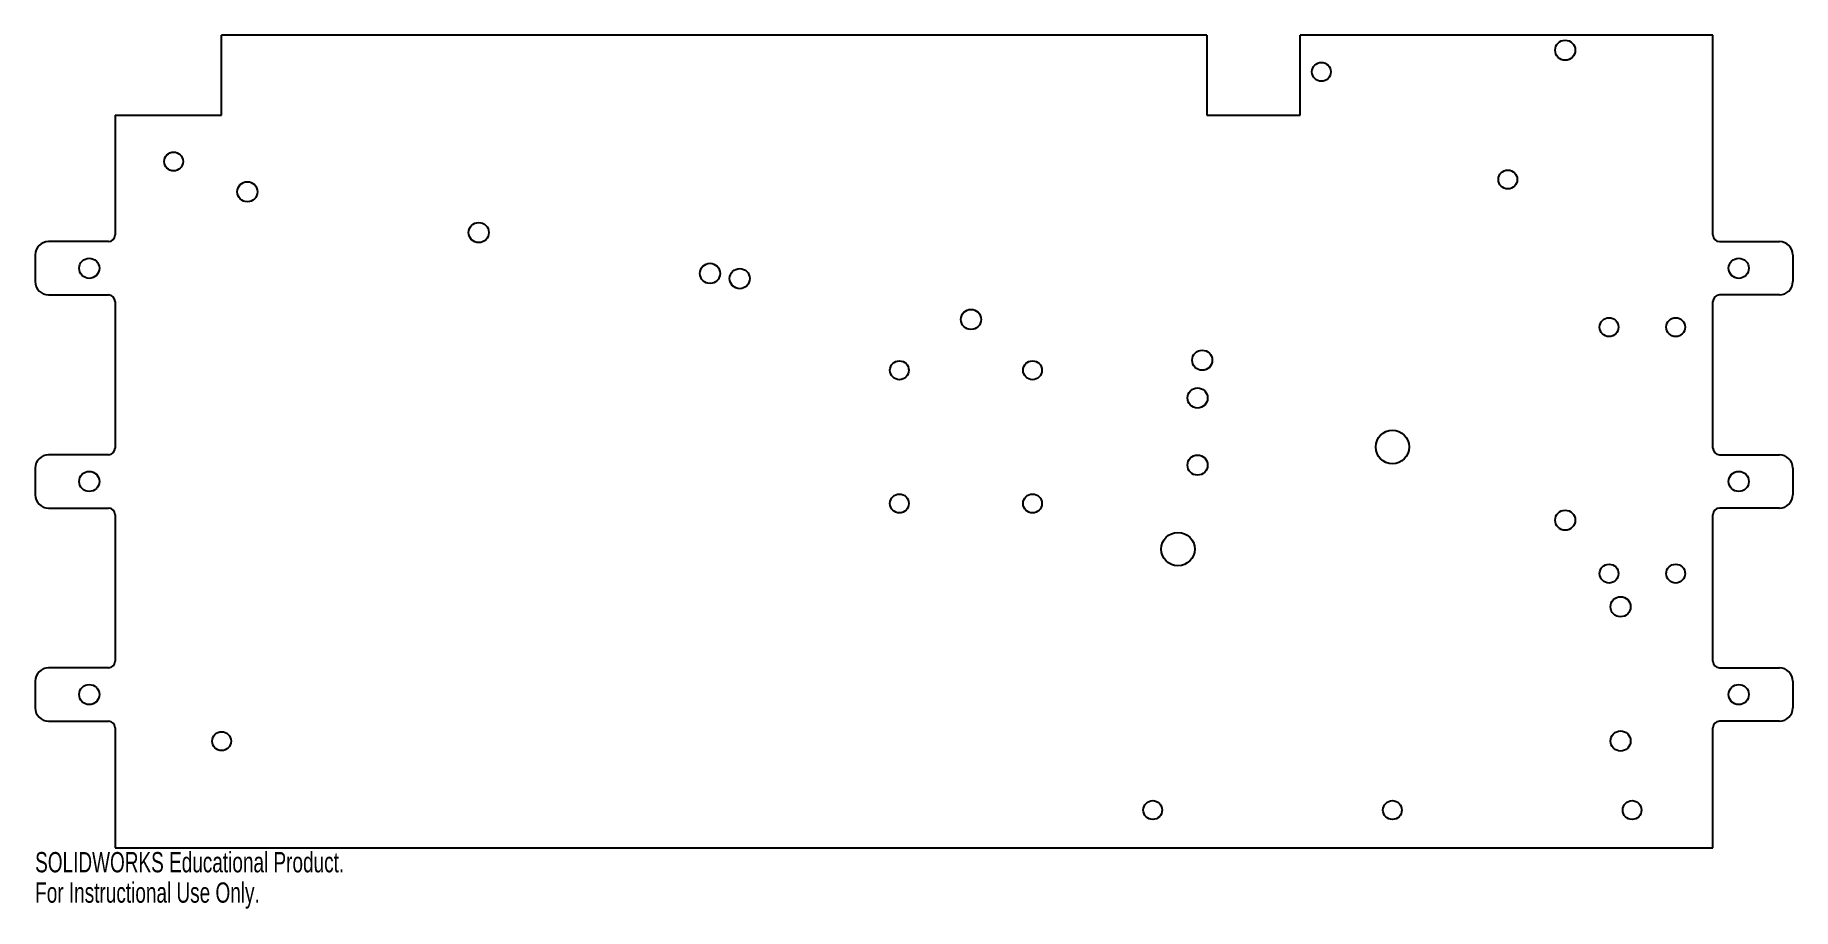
# Model space of a CAD drawing. Header units: inches. Extents: x -8.3 to 8.2, y -4.4 to 3.8.
import ezdxf

# ---------------------------------------------------------------- set-up
doc = ezdxf.new("R2010")
doc.units = ezdxf.units.IN
doc.header["$MEASUREMENT"] = 0
doc.styles.add('SLDTEXTSTYLE0', font='TXT', dxfattribs={"width": 0.7})

msp = doc.modelspace()

# ---------------------------------------------------------------- linework, layer by layer
at = {"color": 7, "linetype": 'Continuous', "lineweight": 25}
for p, q in [((2.75, 3.812), (-6.5, 3.812)), ((-6.5, 3.062), (-6.5, 3.812)), ((2.75, 3.812), (2.75, 3.062)), ((7.5, 3.812), (3.625, 3.812)), ((3.625, 3.062), (3.625, 3.812)), ((7.5, 1.938), (7.5, 3.812)), ((-7.5, 3.062), (-7.5, 1.938)), ((-7.5, 3.062), (-6.5, 3.062)), ((2.75, 3.062), (3.625, 3.062)), ((-7.562, 1.875), (-8.125, 1.875)), ((7.562, 1.875), (8.125, 1.875)), ((-8.25, 1.75), (-8.25, 1.5)), ((8.25, 1.75), (8.25, 1.5)), ((-8.125, 1.375), (-7.562, 1.375)), ((8.125, 1.375), (7.562, 1.375)), ((-7.5, 1.312), (-7.5, -0.062)), ((7.5, -0.062), (7.5, 1.312)), ((-7.562, -0.125), (-8.125, -0.125)), ((7.562, -0.125), (8.125, -0.125)), ((-8.25, -0.25), (-8.25, -0.5)), ((8.25, -0.25), (8.25, -0.5)), ((-8.125, -0.625), (-7.562, -0.625)), ((8.125, -0.625), (7.562, -0.625)), ((-7.5, -0.688), (-7.5, -2.062)), ((7.5, -2.062), (7.5, -0.688)), ((-7.562, -2.125), (-8.125, -2.125)), ((7.562, -2.125), (8.125, -2.125)), ((-8.25, -2.25), (-8.25, -2.5)), ((8.25, -2.25), (8.25, -2.5)), ((-8.125, -2.625), (-7.562, -2.625)), ((8.125, -2.625), (7.562, -2.625)), ((-7.5, -2.688), (-7.5, -3.812)), ((7.5, -3.812), (7.5, -2.688)), ((-7.5, -3.812), (7.5, -3.812))]:
    msp.add_line(p, q, dxfattribs=at)
for centre, radius in [((6.113, 3.671), 0.0945), ((6.113, 3.671), 0.0945), ((3.824, 3.468), 0.0885), ((3.824, 3.468), 0.0885), ((-6.95, 2.627), 0.0885), ((-6.95, 2.627), 0.0885), ((5.574, 2.458), 0.0885), ((5.574, 2.458), 0.0885), ((-6.258, 2.343), 0.0945), ((-6.258, 2.343), 0.0945), ((-4.086, 1.96), 0.0945), ((-4.086, 1.96), 0.0945), ((-7.742, 1.625), 0.0945), ((-7.742, 1.625), 0.0945), ((-1.915, 1.577), 0.0945), ((-1.915, 1.577), 0.0945), ((7.742, 1.625), 0.0945), ((7.742, 1.625), 0.0945), ((-1.636, 1.528), 0.0945), ((-1.636, 1.528), 0.0945), ((0.535, 1.145), 0.0945), ((0.535, 1.145), 0.0945), ((6.525, 1.073), 0.0885), ((6.525, 1.073), 0.0885), ((7.15, 1.073), 0.0885), ((7.15, 1.073), 0.0885), ((2.706, 0.762), 0.0945), ((2.706, 0.762), 0.0945), ((-0.137, 0.668), 0.0885), ((-0.137, 0.668), 0.0885), ((1.113, 0.668), 0.0885), ((1.113, 0.668), 0.0885), ((2.662, 0.408), 0.0945), ((2.662, 0.408), 0.0945), ((4.491, -0.052), 0.157), ((4.491, -0.052), 0.157), ((2.662, -0.222), 0.0945), ((2.662, -0.222), 0.0945), ((-7.742, -0.375), 0.0945), ((-7.742, -0.375), 0.0945), ((7.742, -0.375), 0.0945), ((7.742, -0.375), 0.0945), ((-0.137, -0.582), 0.0885), ((-0.137, -0.582), 0.0885), ((1.113, -0.582), 0.0885), ((1.113, -0.582), 0.0885), ((6.113, -0.739), 0.0945), ((6.113, -0.739), 0.0945), ((2.478, -1.01), 0.157), ((2.478, -1.01), 0.157), ((6.525, -1.24), 0.0885), ((6.525, -1.24), 0.0885), ((7.15, -1.24), 0.0885), ((7.15, -1.24), 0.0885), ((6.633, -1.551), 0.0945), ((6.633, -1.551), 0.0945), ((-7.742, -2.375), 0.0945), ((-7.742, -2.375), 0.0945), ((7.742, -2.375), 0.0945), ((7.742, -2.375), 0.0945), ((-6.5, -2.812), 0.0885), ((-6.5, -2.812), 0.0885), ((6.633, -2.811), 0.0945), ((6.633, -2.811), 0.0945), ((2.241, -3.459), 0.0885), ((2.241, -3.459), 0.0885), ((4.491, -3.459), 0.0885), ((4.491, -3.459), 0.0885), ((6.741, -3.459), 0.0885), ((6.741, -3.459), 0.0885)]:
    msp.add_circle(centre, radius, dxfattribs=at)
for centre, radius, start, end in [((-8.125, 1.75), 0.125, 90, 180), ((-7.562, 1.938), 0.0625, 270, 0), ((7.562, 1.938), 0.0625, 180, 270), ((8.125, 1.75), 0.125, 0, 90), ((-8.125, 1.5), 0.125, 180, 270), ((8.125, 1.5), 0.125, 270, 0), ((-7.562, 1.312), 0.0625, 0, 90), ((7.562, 1.312), 0.0625, 90, 180), ((-8.125, -0.25), 0.125, 90, 180), ((-7.562, -0.062), 0.0625, 270, 0), ((7.562, -0.062), 0.0625, 180, 270), ((8.125, -0.25), 0.125, 0, 90), ((-8.125, -0.5), 0.125, 180, 270), ((-7.562, -0.688), 0.0625, 0, 90), ((7.562, -0.688), 0.0625, 90, 180), ((8.125, -0.5), 0.125, 270, 0), ((-8.125, -2.25), 0.125, 90, 180), ((-7.562, -2.062), 0.0625, 270, 0), ((7.562, -2.062), 0.0625, 180, 270), ((8.125, -2.25), 0.125, 0, 90), ((-8.125, -2.5), 0.125, 180, 270), ((-7.562, -2.688), 0.0625, 0, 90), ((7.562, -2.688), 0.0625, 90, 180), ((8.125, -2.5), 0.125, 270, 0)]:
    msp.add_arc(centre, radius, start, end, dxfattribs=at)

# ---------------------------------------------------------------- texts
at = {"color": 7, "linetype": 'Continuous', "char_height": 0.1903, "attachment_point": 1, "style": 'SLDTEXTSTYLE0'}
for s, insert in [('SOLIDWORKS Educational Product.', (-8.25, -3.853)), ('For Instructional Use Only.', (-8.25, -4.138))]:
    msp.add_mtext(s, dxfattribs=dict(at, insert=insert))

doc.saveas('drawing.dxf')
